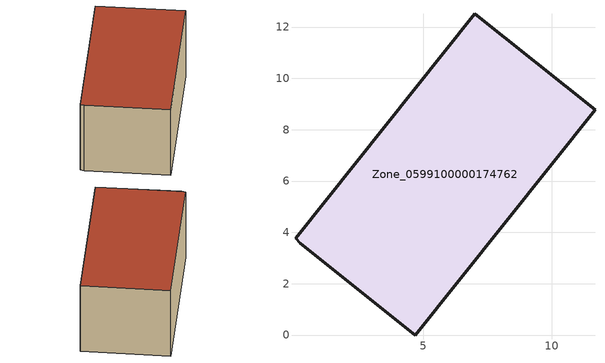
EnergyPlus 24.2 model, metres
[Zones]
Zone_0599100000174762
 floor ground (C_G): 11.69,8.77 4.68,0 0.21,3.57 0.02,3.77 7,12.51 z0.39
 wall outside (C_F): 11.69,8.77 7,12.51 0.02,3.77 0.21,3.57 4.68,0 11.69,8.77 z0.39:5.7
 roof outside (C_R): 4.68,0 11.69,8.77 7,12.51 0.02,3.77 0.21,3.57 z5.7
[BUILDING]
Pand.0599100000174762: North Axis=0; Terrain=City; Loads Convergence Tolerance Value=0.04; Temperature Convergence Tolerance Value=0.4; Solar Distribution=FullExterior; Maximum Number of Warmup Days=25; Minimum Number of Warmup Days=1
[Site:Location]
Rotterdam.The.Hague.AP_ZH_NLD Design_Conditions: Latitude=51.96; Longitude=4.45; Time Zone=1; Elevation=-4.5
[SITE:GROUNDTEMPERATURE:BUILDINGSURFACE]
18, 18, 18, 18, 18, 18, 18, 18, 18, 18, 18, 18
[MATERIAL] Thermal Absorptance=0.9; Solar Absorptance=0.7; Visible Absorptance=0.7
Name | Roughness | Thickness | Conductivity | Density | Specific Heat
G.TI.1975-1991 | MediumSmooth | 0.15 | 0.288461 | 540 | 1210
F.TI.1975-1991 | Rough | 0.3 | 0.230769 | 1920 | 840
R.TI.1975-1991 | MediumRough | 0.2 | 0.153846 | 1500 | 1000
[CONSTRUCTION]
C_G: G.TI.1975-1991
C_F: F.TI.1975-1991
C_R: R.TI.1975-1991
[ZONE]
Zone_0599100000174762: Type=1; Multiplier=1; Ceiling Height=Autocalculate; Volume=Autocalculate; Floor Area=autocalculate; Part of Total Floor Area=Yes
[ZONEINFILTRATION:DESIGNFLOWRATE]
Infil_Zone_0599100000174762: Zone or ZoneList or Space or SpaceList=Zone_0599100000174762; Schedule=AlwaysOn; Design Flow Rate Calculation Method=Flow/Area; Flow Rate per Floor Area=0.003; Constant Term Coefficient=1; Temperature Term Coefficient=0; Velocity Term Coefficient=0; Velocity Squared Term Coefficient=0
[HVACTEMPLATE:ZONE:IDEALLOADSAIRSYSTEM]
Zone_0599100000174762: Maximum Heating Supply Air Temperature=50; Minimum Cooling Supply Air Temperature=13; Maximum Heating Supply Air Humidity Ratio=0.0156; Minimum Cooling Supply Air Humidity Ratio=0.0077; Heating Limit=NoLimit; Cooling Limit=NoLimit; Dehumidification Control Type=ConstantSensibleHeatRatio; Cooling Sensible Heat Ratio=0.7; Dehumidification Setpoint=60; Humidification Control Type=None; Humidification Setpoint=30; Outdoor Air Method=None; Outdoor Air Flow Rate per Person=0.00944; Outdoor Air Flow Rate per Zone Floor Area=0; Outdoor Air Flow Rate per Zone=0; Demand Controlled Ventilation Type=None; Outdoor Air Economizer Type=NoEconomizer; Heat Recovery Type=None; Sensible Heat Recovery Effectiveness=0.7; Latent Heat Recovery Effectiveness=0.65
[ZONECONTROL:THERMOSTAT]
ThermostatControl_Zone_0599100000174762: Zone or ZoneList=Zone_0599100000174762; Control Type Schedule=DualSetpointControlType; Control 1=Thermostat_Zone_0599100000174762; Temperature Difference Between Cutout And Setpoint=0
[THERMOSTATSETPOINT:DUALSETPOINT]
Thermostat_Zone_0599100000174762: Heating Setpoint Temperature Schedule=HeatingSetpoint_Zone_0599100000174762; Cooling Setpoint Temperature Schedule=CoolingSetpoint_Zone_0599100000174762
[SCHEDULE:COMPACT]
HeatingSetpoint_Zone_0599100000174762: Through: 12/31, For: AllDays, Until: 24:00, 21
CoolingSetpoint_Zone_0599100000174762: Through: 12/31, For: AllDays, Until: 24:00, 24
DualSetpointControlType: Through: 12/31, For: AllDays, Until: 24:00, 4
AlwaysOn: Through: 12/31, For: AllDays, Until: 24:00, 1
